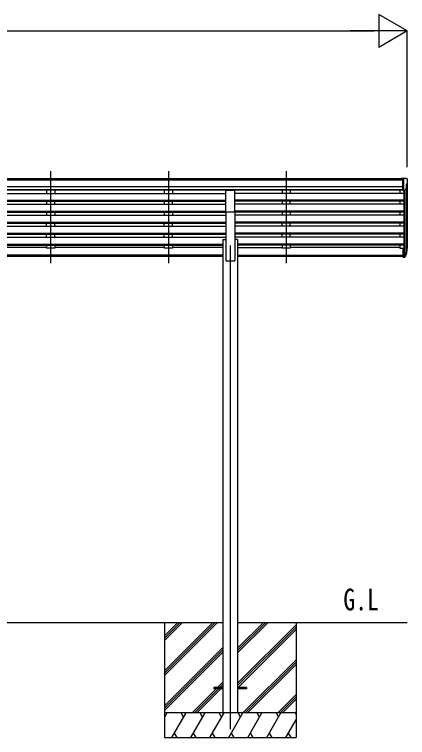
# Model space of a CAD drawing. Units: millimetres, scale not verified. Extents: x -16820 to 16820, y -11880 to 11880.
# Drawn here: x -3131 to -742, y -7200 to -2801 of the extents above; entities that cross this region are included whole.
import ezdxf
from ezdxf.enums import TextEntityAlignment as Align

# ---------------------------------------------------------------- set-up
doc = ezdxf.new("R2010")
doc.units = ezdxf.units.MM
doc.header["$LTSCALE"] = 60
for name, color, linetype in [('0-2_USER1', 3, 'Continuous'), ('0-3_YKK_12', 2, 'Continuous'), ('0-4_YKK_13', 4, 'Continuous'), ('0-5_YKK_A1', 4, 'Continuous'), ('0-6_YKK_D', 6, 'Continuous')]:
    doc.layers.add(name, color=color, linetype=linetype)
doc.styles.add('ＭＳ ゴシック', font='')
doc.styles.get('ＭＳ ゴシック').set_extended_font_data('MS Gothic')

msp = doc.modelspace()

# ---------------------------------------------------------------- linework, layer by layer
at = {"layer": '0-3_YKK_12'}
for p, q in [((-2911.92, -3755.16), (-2911.92, -4314.61)), ((-2195.92, -3755.16), (-2195.92, -4314.61)), ((-1479.92, -3755.16), (-1479.92, -4314.61)), ((-1819.92, -4206.63), (-1819.92, -7150))]:
    msp.add_line(p, q, dxfattribs=at)
at = {"layer": '0-4_YKK_13'}
for p, q in [((-770.42, -3799.77), (-780.42, -3799.85)), ((-780.42, -3801.47), (-780.42, -3799.85)), ((-770.42, -3871.75), (-770.42, -3799.77)), ((-751.92, -3799.77), (-770.42, -3799.77)), ((-763.92, -3872.75), (-763.92, -3799.77)), ((-751.92, -3799.77), (-749.59, -3799.91)), ((-748.83, -3800.33), (-744.76, -3806.14)), ((-741.92, -3809.14), (-741.92, -3809.77)), ((-1847.42, -4002.41), (-1847.42, -3870.62)), ((-1847.42, -3870.62), (-1792.42, -3870.62)), ((-1792.42, -4002.41), (-1792.42, -3870.62)), ((-756.3, -3870.94), (-747.29, -3855.35)), ((-749.92, -3834.28), (-749.92, -3850.56)), ((-744.45, -3830.95), (-749.77, -3834.02)), ((-770.42, -3871.75), (-763.92, -3871.75)), ((-763.92, -3872.75), (-758.71, -3872.43)), ((-1847.42, -4002.41), (-1792.42, -4002.41)), ((-770.42, -4222.81), (-770.42, -4276.85)), ((-770.42, -4222.81), (-763.92, -4222.81)), ((-770.42, -4262.94), (-763.92, -4262.94)), ((-763.92, -4222.81), (-763.92, -4277.59)), ((-757.49, -4267.17), (-749.73, -4251.76)), ((-748.28, -4252.12), (-756.48, -4268.3)), ((-747.67, -4252.68), (-756.48, -4276.23)), ((-745.62, -4235.62), (-748.89, -4242.69)), ((-745.01, -4237), (-748.89, -4244.95)), ((-747.33, -4248.28), (-747.67, -4252.68)), ((-770.42, -4267.82), (-763.92, -4267.82)), ((-770.42, -4276.85), (-763.92, -4276.85)), ((-763.92, -4267.84), (-758.79, -4267.84)), ((-763.92, -4269.65), (-759.08, -4269.65)), ((-763.92, -4277.59), (-759.08, -4277.59)), ((-1919.92, -6895.5), (-1919.92, -6904.5)), ((-1865.12, -6895.5), (-1919.92, -6895.5)), ((-1865.12, -6904.5), (-1919.92, -6904.5)), ((-1719.92, -6895.5), (-1774.72, -6895.5)), ((-1719.92, -6904.5), (-1774.72, -6904.5)), ((-1719.92, -6895.5), (-1719.92, -6904.5))]:
    msp.add_line(p, q, dxfattribs=at)
for centre, radius, start, end in [((-749.65, -3800.91), 1, 35, 86.5), ((-744.92, -3809.14), 3, 0, 87), ((-943.92, -3809.77), 202, 355.05096, 0), ((-749.62, -3834.28), 0.3, 120, 180), ((-749.62, -3850.56), 0.3, 180, 265.2833), ((-749.89, -3853.85), 3, 330, 85.2833), ((-748.83, -3826.58), 6.18, 315.00103, 354.2965), ((-758.89, -3869.44), 3, 273.5, 330), ((-774.51, -4226.13), 30.41, 341.80266, 352.8448), ((-773.1, -4227.89), 29.53, 342.01856, 353.49194)]:
    msp.add_arc(centre, radius, start, end, dxfattribs=at)
for centre, major_axis, ratio, start_param, end_param in [((-831.78, -4221.64), (-87.93, 4.42), 0.541684, 3.060334, 3.2172517), ((-832.57, -4228.32), (89.06, 1.43), 0.57596, 6.1985533, 6.3701348), ((-833.84, -4228.22), (88.05, 0), 0.90356, 5.9828017, 6.0168888), ((-748.63, -4248.28), (-1.3, 0), 0.90356, 2.9359903, 4.9130961), ((-834.55, -4232.09), (89.07, 0), 0.90356, 6.0316505, 6.077583), ((-759.08, -4266.94), (3, 0), 0.90356, 4.712389, 5.7595865), ((-759.08, -4274.88), (-3, 0), 0.90356, 1.5707963, 2.6179939), ((-758.79, -4266.49), (1.5, 0), 0.90356, 4.712389, 5.7595865)]:
    msp.add_ellipse(centre, major_axis=major_axis, ratio=ratio, start_param=start_param, end_param=end_param, dxfattribs=at)
at = {"layer": '0-5_YKK_A1'}
for p, q in [((-770.42, -3801.47), (-5769.42, -3801.47)), ((-770.42, -3810.06), (-5769.42, -3810.06)), ((-770.42, -3850.31), (-5769.42, -3850.31)), ((-770.42, -3867.41), (-5769.42, -3867.41)), ((-748.89, -3858.11), (-748.89, -4249.16)), ((-743.92, -3830.34), (-743.92, -4222.45)), ((-1847.42, -3871.24), (-4692.42, -3871.24)), ((-4692.42, -3889.8), (-1847.42, -3889.8)), ((-2936.92, -3871.24), (-2936.92, -3889.8)), ((-2886.92, -3871.24), (-2886.92, -3889.8)), ((-2220.92, -3871.24), (-2220.92, -3889.8)), ((-2170.92, -3871.24), (-2170.92, -3889.8)), ((-770.42, -3871.24), (-1792.42, -3871.24)), ((-763.92, -3889.8), (-1792.42, -3889.8)), ((-1504.92, -3871.24), (-1504.92, -3889.8)), ((-1454.92, -3871.24), (-1454.92, -3889.8)), ((-788.92, -3871.24), (-788.92, -3889.8)), ((-763.92, -3872.75), (-763.92, -4222.81)), ((-757.92, -3872.28), (-757.91, -4267.59)), ((-4692.42, -3931.68), (-1847.42, -3931.68)), ((-4692.42, -3933.17), (-1847.42, -3933.17)), ((-4692.42, -3937.49), (-1847.42, -3937.49)), ((-4692.42, -3956.4), (-1847.42, -3956.4)), ((-2936.92, -3937.49), (-2936.92, -3956.4)), ((-2886.92, -3956.4), (-2886.92, -3937.49)), ((-2220.92, -3937.49), (-2220.92, -3956.4)), ((-2170.92, -3956.4), (-2170.92, -3937.49)), ((-763.92, -3931.68), (-1792.42, -3931.68)), ((-763.92, -3933.17), (-1792.42, -3933.17)), ((-763.92, -3937.49), (-1792.42, -3937.49)), ((-763.92, -3956.4), (-1792.42, -3956.4)), ((-1504.92, -3937.49), (-1504.92, -3956.4)), ((-1454.92, -3956.4), (-1454.92, -3937.49)), ((-788.92, -3937.49), (-788.92, -3956.4)), ((-4692.42, -3998.28), (-1847.42, -3998.28)), ((-4692.42, -3999.78), (-1847.42, -3999.78)), ((-1847.42, -4002.41), (-1847.42, -4300.2)), ((-763.92, -3998.28), (-1792.42, -3998.28)), ((-763.92, -3999.78), (-1792.42, -3999.78)), ((-1792.42, -4002.41), (-1792.42, -4300.2)), ((-4692.42, -4004.09), (-1847.42, -4004.09)), ((-4692.42, -4023.01), (-1847.42, -4023.01)), ((-2936.92, -4004.09), (-2936.92, -4023.01)), ((-2886.92, -4004.09), (-2886.92, -4023.01)), ((-2220.92, -4004.09), (-2220.92, -4023.01)), ((-2170.92, -4004.09), (-2170.92, -4023.01)), ((-763.92, -4004.09), (-1792.42, -4004.09)), ((-763.92, -4023.01), (-1792.42, -4023.01)), ((-1504.92, -4004.09), (-1504.92, -4023.01)), ((-1454.92, -4004.09), (-1454.92, -4023.01)), ((-788.92, -4004.09), (-788.92, -4023.01)), ((-4692.42, -4064.89), (-1847.42, -4064.89)), ((-4692.42, -4066.38), (-1847.42, -4066.38)), ((-4692.42, -4070.7), (-1847.42, -4070.7)), ((-4692.42, -4089.61), (-1847.42, -4089.61)), ((-2936.92, -4089.61), (-2936.92, -4070.7)), ((-2886.92, -4089.61), (-2886.92, -4070.7)), ((-2220.92, -4089.61), (-2220.92, -4070.7)), ((-2170.92, -4089.61), (-2170.92, -4070.7)), ((-763.92, -4064.89), (-1792.42, -4064.89)), ((-763.92, -4066.38), (-1792.42, -4066.38)), ((-763.92, -4070.7), (-1792.42, -4070.7)), ((-763.92, -4089.61), (-1792.42, -4089.61)), ((-1504.92, -4089.61), (-1504.92, -4070.7)), ((-1454.92, -4089.61), (-1454.92, -4070.7)), ((-788.92, -4070.7), (-788.92, -4089.61)), ((-4692.42, -4131.49), (-1847.42, -4131.49)), ((-4692.42, -4132.99), (-1847.42, -4132.99)), ((-763.92, -4131.49), (-1792.42, -4131.49)), ((-763.92, -4132.99), (-1792.42, -4132.99)), ((-4692.42, -4137.3), (-1847.42, -4137.3)), ((-4692.42, -4156.22), (-1847.42, -4156.22)), ((-2936.92, -4156.22), (-2936.92, -4137.3)), ((-2886.92, -4156.22), (-2886.92, -4137.3)), ((-2220.92, -4156.22), (-2220.92, -4137.3)), ((-2170.92, -4156.22), (-2170.92, -4137.3)), ((-1865.12, -4171.2), (-1865.12, -7050)), ((-1865.12, -4171.2), (-1847.42, -4171.2)), ((-763.92, -4137.3), (-1792.42, -4137.3)), ((-763.92, -4156.22), (-1792.42, -4156.22)), ((-1774.72, -4171.2), (-1792.42, -4171.2)), ((-1774.72, -4171.2), (-1774.72, -7050)), ((-1504.92, -4156.22), (-1504.92, -4137.3)), ((-1454.92, -4156.22), (-1454.92, -4137.3)), ((-788.92, -4137.3), (-788.92, -4156.22)), ((-4674.72, -4198.09), (-1865.12, -4198.09)), ((-4674.72, -4199.59), (-1865.12, -4199.59)), ((-4674.72, -4203.91), (-1865.12, -4203.91)), ((-2936.92, -4218.5), (-3602.92, -4218.5)), ((-2936.92, -4203.91), (-2936.92, -4223.45)), ((-2886.92, -4203.91), (-2886.92, -4223.45)), ((-2220.92, -4218.5), (-2886.92, -4218.5)), ((-2220.92, -4203.91), (-2220.92, -4223.45)), ((-2170.92, -4203.91), (-2170.92, -4223.45)), ((-1865.12, -4218.5), (-2170.92, -4218.5)), ((-763.92, -4198.09), (-1774.72, -4198.09)), ((-763.92, -4199.59), (-1774.72, -4199.59)), ((-763.92, -4203.91), (-1774.72, -4203.91)), ((-1774.72, -4218.5), (-1504.92, -4218.5)), ((-1504.92, -4203.91), (-1504.92, -4223.45)), ((-1454.92, -4203.91), (-1454.92, -4223.45)), ((-788.92, -4218.5), (-1454.92, -4218.5)), ((-788.92, -4203.91), (-788.92, -4223.45)), ((-1865.12, -4265.52), (-4674.72, -4265.52)), ((-2886.92, -4223.45), (-2936.92, -4223.45)), ((-2170.92, -4223.45), (-2220.92, -4223.45)), ((-1774.72, -4265.52), (-770.42, -4265.52)), ((-1454.92, -4223.45), (-1504.92, -4223.45)), ((-788.92, -4223.45), (-770.42, -4223.45)), ((-1865.12, -4266.91), (-4674.72, -4266.91)), ((-1865.12, -4274.6), (-4674.72, -4274.6)), ((-1847.42, -4300.2), (-1792.42, -4300.2)), ((-1774.72, -4266.91), (-770.42, -4266.91)), ((-770.42, -4274.6), (-1774.72, -4274.6)), ((-4674.72, -6500), (-1865.12, -6500)), ((-2219.92, -6500), (-2219.92, -7200)), ((-2219.92, -6794.18), (-1925.74, -6500)), ((-2219.92, -6808.32), (-1911.6, -6500)), ((-2219.92, -6822.46), (-1897.46, -6500)), ((-2219.92, -6610.33), (-2109.59, -6500)), ((-2219.92, -6596.19), (-2123.73, -6500)), ((-2219.92, -6582.05), (-2137.87, -6500)), ((-1774.72, -6500), (-743.92, -6500)), ((-1774.72, -6685.63), (-1589.09, -6500)), ((-1774.72, -6671.49), (-1603.23, -6500)), ((-1774.72, -6657.35), (-1617.37, -6500)), ((-1419.92, -6500), (-1419.92, -7200)), ((-1774.72, -6869.48), (-1419.92, -6514.68)), ((-1774.72, -6883.62), (-1419.92, -6528.82)), ((-1772.46, -6895.5), (-1419.92, -6542.96)), ((-2219.92, -7006.31), (-1865.12, -6651.51)), ((-2219.92, -7020.45), (-1865.12, -6665.65)), ((-2219.92, -7034.59), (-1865.12, -6679.79)), ((-1743.11, -7050), (-1419.92, -6726.81)), ((-1728.97, -7050), (-1419.92, -6740.95)), ((-1714.83, -7050), (-1419.92, -6755.09)), ((-2051.48, -7050), (-1905.98, -6904.5)), ((-2037.34, -7050), (-1891.84, -6904.5)), ((-2023.19, -7050), (-1877.69, -6904.5)), ((-1896.98, -6895.5), (-1865.12, -6863.64)), ((-1882.84, -6895.5), (-1865.12, -6877.78)), ((-1868.69, -6895.5), (-1865.12, -6891.93)), ((-1530.98, -7050), (-1419.92, -6938.94)), ((-1516.84, -7050), (-1419.92, -6953.08)), ((-1502.69, -7050), (-1419.92, -6967.23)), ((-1419.92, -7050), (-2219.92, -7050)), ((-2219.92, -7077.5), (-2204.04, -7050)), ((-2175.17, -7200), (-2088.57, -7050)), ((-2103.57, -7075.98), (-2118.57, -7050)), ((-2059.7, -7200), (-1973.1, -7050)), ((-1988.1, -7075.98), (-2003.1, -7050)), ((-1944.23, -7200), (-1857.63, -7050)), ((-1872.63, -7075.98), (-1887.63, -7050)), ((-1828.76, -7200), (-1742.16, -7050)), ((-1757.16, -7075.98), (-1772.16, -7050)), ((-1713.29, -7200), (-1626.69, -7050)), ((-1641.69, -7075.98), (-1656.69, -7050)), ((-1597.82, -7200), (-1511.22, -7050)), ((-1541.22, -7050), (-1526.22, -7075.98)), ((-1425.75, -7050), (-1419.92, -7060.1)), ((-1482.35, -7200), (-1419.92, -7091.86)), ((-2219.92, -7200), (-1419.92, -7200)), ((-2160.18, -7174.02), (-2145.18, -7200)), ((-2044.71, -7174.02), (-2029.71, -7200)), ((-1929.23, -7174.02), (-1914.24, -7200)), ((-1813.76, -7174.02), (-1798.77, -7200)), ((-1698.3, -7174.02), (-1683.3, -7200)), ((-1582.83, -7174.02), (-1567.83, -7200)), ((-1467.36, -7174.02), (-1452.36, -7200))]:
    msp.add_line(p, q, dxfattribs=at)
at = {"layer": '0-6_YKK_D'}
for p, q in [((-743.92, -2901.47), (-917.13, -2801.47)), ((-917.13, -2801.47), (-917.13, -3001.47)), ((-5595.92, -2901.47), (-943.92, -2901.47)), ((-743.92, -2901.47), (-1090.33, -2901.47)), ((-743.92, -2901.47), (-917.13, -3001.47)), ((-743.92, -3730.32), (-743.92, -2900.47))]:
    msp.add_line(p, q, dxfattribs=at)

# ---------------------------------------------------------------- texts
at = {"layer": '0-2_USER1', "style": 'ＭＳ ゴシック', "width": 0.8}
msp.add_text('G.L', height=132, dxfattribs=at).set_placement((-1132, -6466), align=Align.BOTTOM_LEFT)

doc.saveas('drawing.dxf')
